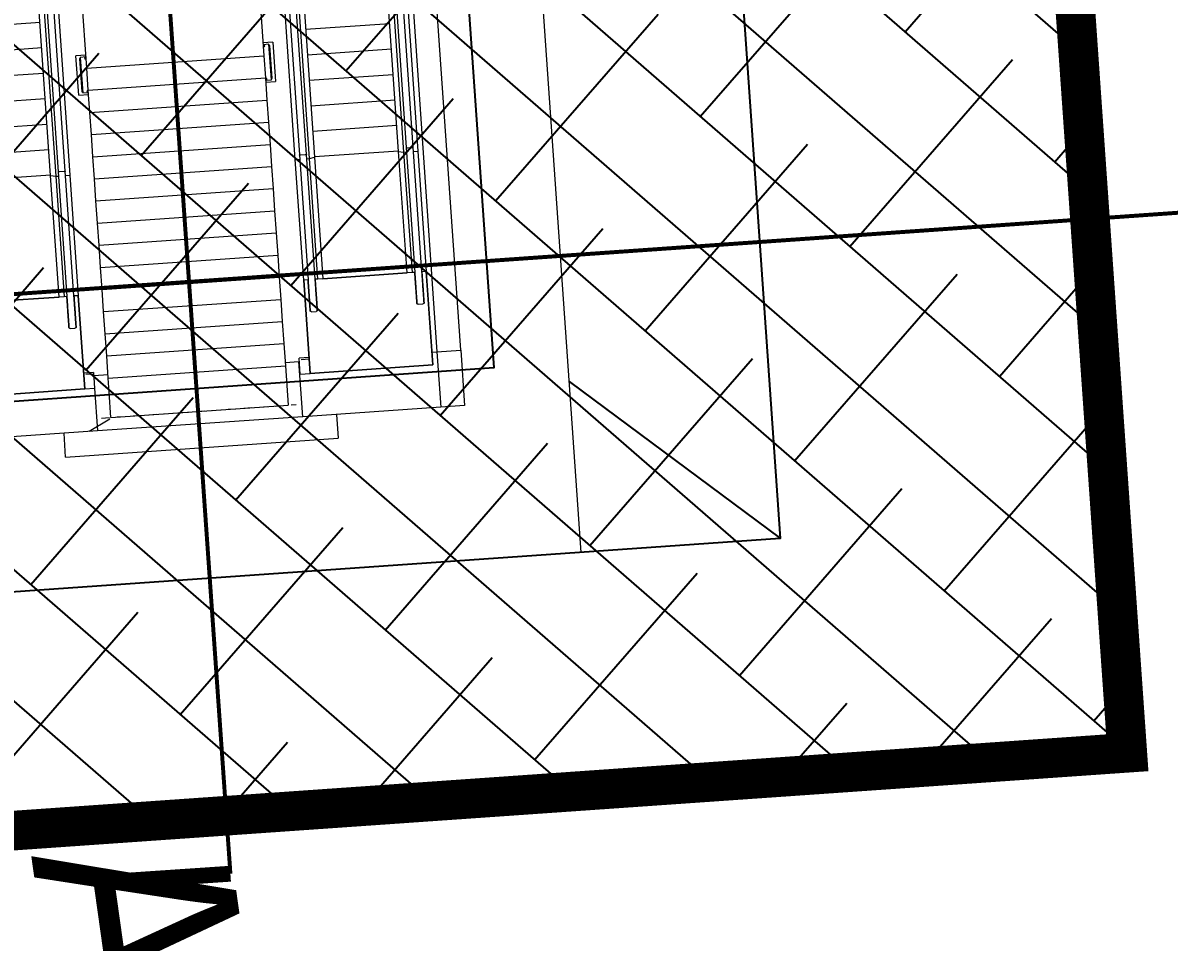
# Model space of a CAD drawing. Header units: millimetres. Extents: x 50357 to 985146, y 723188 to 1803594.
# Drawn here: x 832238.82 to 832253.28, y 818111.86 to 818123.46 of the extents above; entities that cross this region are included whole.
import ezdxf
from ezdxf.xclip import XClip

# ---------------------------------------------------------------- set-up
doc = ezdxf.new("R2010")
doc.units = ezdxf.units.MM
doc.header["$LTSCALE"] = 3
doc.header["$MEASUREMENT"] = 0
for name, pattern in [('AUR_Centre_Half', [11.25, 7.5, -1.25, 1.25, -1.25]), ('AUR_Hidden', [3.75, 2.5, -1.25]), ('DASHED', [19.05, 12.7, -6.35]), ('Grid Line', [22.225, 12.7, -3.175, 3.175, -3.175])]:
    doc.linetypes.add(name, pattern=pattern)
for name, color, linetype in [('-Section line', 7, 'Continuous'), ('00_Xref', 7, 'Continuous'), ('LWK-STEPS', 8, 'Continuous'), ('UAJ-00XREF', 7, 'Continuous')]:
    doc.layers.add(name, color=color, linetype=linetype)
doc.layers.add('A-DETL', color=7, linetype='Continuous', lineweight=9)
doc.layers.add('G-ANNO-TEXT', color=231, linetype='Continuous', lineweight=9)
for name, color, linetype, lineweight, true_color in [('A-GENM', 7, 'Continuous', 13, 0x6e6e6e), ('A-WALL', 7, 'Continuous', 13, 0x6e6e6e), ('S-BEAM', 7, 'Continuous', 13, 0x6e6e6e), ('S-FNDN', 7, 'Continuous', 13, 0x6e6e6e), ('S-STRS', 7, 'Continuous', 13, 0x6e6e6e)]:
    doc.layers.add(name, color=color, linetype=linetype, lineweight=lineweight, true_color=true_color)
doc.styles.add('Style-Arial', font='arial.ttf', dxfattribs={"width": 0.8, "height": 5})

# ---------------------------------------------------------------- blocks, each defined once
blk = doc.blocks.new('x-baseplan')
blk.add_lwpolyline([(834550.55, 818213.81), (834557.171, 818119.106), (834549.739, 818118.586), (834547.98, 818143.75), (834547.581, 818143.722), (834547.541, 818144.296), (834539.964, 818143.766), (834540.021, 818142.96), (834532.454, 818142.451), (834523.973, 818144.32), (834526.254, 818154.672), (834539.411, 818151.675), (834539.646, 818148.322), (834547.222, 818148.851), (834547.183, 818149.408), (834547.582, 818149.436), (834542.996, 818215.041), (834543.221, 818215.057), (834550.326, 818213.794), (834550.55, 818213.81)])
blk = doc.blocks.new('L-Equal Leg Angles - L200x200x20-2956271-STAIRCASE - GA PLAN')
at = {"layer": 'S-BEAM'}
for p, q in [((-775, 56.8), (-775, -143.2)), ((-775, 56.8), (-650, 56.8)), ((-650, -143.2), (-775, -143.2))]:
    blk.add_line(p, q, dxfattribs=at)
at = {"layer": 'S-BEAM', "linetype": 'AUR_Hidden', "lineweight": 9}
blk.add_line((-775, 36.8), (-650, 36.8), dxfattribs=at)
blk = doc.blocks.new('L-Equal Leg Angles - L200x200x20-V15-STAIRCASE - GA PLAN')
at = {"layer": 'S-BEAM'}
for p, q in [((650, 56.8), (775, 56.8)), ((775, -143.2), (775, 56.8)), ((775, -143.2), (650, -143.2))]:
    blk.add_line(p, q, dxfattribs=at)
at = {"layer": 'S-BEAM', "linetype": 'AUR_Hidden', "lineweight": 9}
blk.add_line((650, 36.8), (775, 36.8), dxfattribs=at)
blk = doc.blocks.new('MASS CONRETE - MASS CONRETE-3280017-STAIRCASE - GA PLAN')
at = {"layer": 'A-WALL'}
for p, q in [((-57412, 257), (-57412, -43)), ((-51447, 257), (-57412, 257)), ((-51178, -108), (-51447, 257)), ((-57412, -43), (-51599, -43)), ((-51599, -43), (-51551, -108)), ((-50412, -1658), (-50412, -1963)), ((-50137, -1963), (-50137, -1658)), ((-50412, -4203), (-50412, -4508)), ((-50137, -4508), (-50137, -4203)), ((-51551, -6058), (-51599, -6123)), ((-51447, -6423), (-51178, -6058)), ((-51599, -6123), (-57412, -6123)), ((-57412, -6123), (-57412, -6423)), ((-57412, -6423), (-51447, -6423))]:
    blk.add_line(p, q, dxfattribs=at)
blk = doc.blocks.new('DGSG')
at = {"layer": 'A-DETL', "color": 1, "linetype": 'AUR_Centre_Half'}
blk.add_line((59293, -1843), (59293, -4303), dxfattribs=at)
at = {"layer": 'A-GENM'}
for p, q in [((59674, -1658), (59674, -108)), ((59674, -108), (59674, -1658)), ((60854, -351), (60854, -1415)), ((60854, -1415), (60854, -351)), ((62394, -1415), (62394, -351)), ((62716, -1415), (62716, -351)), ((63038, -1415), (63038, -351)), ((63360, -1415), (63360, -351)), ((63682, -1415), (63682, -351)), ((64004, -1415), (64004, -351)), ((64327, -1415), (64327, -351)), ((60854, -1415), (62390, -1415)), ((60854, -1478), (60854, -1415)), ((62390, -1415), (62377, -1478)), ((62390, -1415), (70301, -1415)), ((60449, -1528), (60449, -1588)), ((60854, -1513), (60854, -1478)), ((62377, -1478), (60854, -1478)), ((62432, -1513), (60854, -1513)), ((62377, -1478), (62377, -1513)), ((70301, -1478), (62377, -1478)), ((62428, -1588), (62428, -1528)), ((70301, -1513), (62432, -1513)), ((60854, -1658), (59674, -1658)), ((59674, -1658), (60854, -1658)), ((60854, -1658), (60854, -1603)), ((60854, -1603), (62432, -1603)), ((62377, -1658), (60854, -1658)), ((62377, -1603), (62377, -1658)), ((70301, -1658), (62377, -1658)), ((62432, -1603), (70301, -1603)), ((59674, -6058), (59674, -4508)), ((59674, -4508), (60854, -4508)), ((60854, -4508), (59674, -4508)), ((59674, -4508), (59674, -6058)), ((60449, -4578), (60449, -4638)), ((60854, -4563), (60854, -4508)), ((60854, -4508), (62377, -4508)), ((62432, -4563), (60854, -4563)), ((62377, -4508), (70302, -4508)), ((62377, -4508), (62377, -4563)), ((62428, -4638), (62428, -4578)), ((70302, -4563), (62432, -4563)), ((60854, -4688), (60854, -4653)), ((60854, -4653), (62432, -4653)), ((60854, -4751), (60854, -4688)), ((60854, -4688), (62377, -4688)), ((60854, -4751), (60854, -5815)), ((62390, -4751), (60854, -4751)), ((60854, -5815), (60854, -4751)), ((62377, -4653), (62377, -4688)), ((62377, -4688), (70302, -4688)), ((62377, -4688), (62390, -4751)), ((70302, -4751), (62390, -4751)), ((62394, -5815), (62394, -4751)), ((62432, -4653), (70302, -4653)), ((62716, -5815), (62716, -4751)), ((63038, -5815), (63038, -4751)), ((63360, -5815), (63360, -4751)), ((63682, -5815), (63682, -4751)), ((64004, -5815), (64004, -4751)), ((60854, -5878), (60854, -5815)), ((60854, -5815), (62390, -5815)), ((60854, -5913), (60854, -5878)), ((62377, -5878), (60854, -5878)), ((62432, -5913), (60854, -5913)), ((62390, -5815), (62377, -5878)), ((62377, -5878), (62377, -5913)), ((70303, -5878), (62377, -5878)), ((62390, -5815), (70303, -5815)), ((70303, -5913), (62432, -5913)), ((60854, -6058), (59674, -6058)), ((59674, -6058), (60854, -6058)), ((60449, -5928), (60449, -5988)), ((60854, -6058), (60854, -6003)), ((60854, -6003), (62432, -6003)), ((62377, -6058), (60854, -6058)), ((62377, -6003), (62377, -6058)), ((70303, -6058), (62377, -6058)), ((62428, -5928), (62428, -5988)), ((62432, -6003), (70303, -6003))]:
    blk.add_line(p, q, dxfattribs=at)
at = {"layer": 'A-GENM', "flags": 128}
for points in [[(60449, -1528), (60449, -1528), (60449, -1527), (60449, -1527), (60449, -1526), (60449, -1525), (60449, -1525), (60449, -1524), (60449, -1524), (60449, -1523), (60450, -1523), (60450, -1522), (60450, -1521), (60450, -1521), (60451, -1520), (60451, -1520), (60451, -1519), (60452, -1519), (60452, -1518), (60453, -1518), (60453, -1518), (60453, -1517), (60454, -1517), (60454, -1516), (60455, -1516), (60455, -1516), (60456, -1515), (60456, -1515), (60457, -1515), (60458, -1515), (60458, -1514), (60459, -1514), (60459, -1514), (60460, -1514), (60460, -1514), (60461, -1514), (60462, -1514), (60462, -1513), (60463, -1513), (60463, -1513), (60464, -1513)], [(60464, -1603), (60463, -1603), (60462, -1603), (60462, -1603), (60461, -1603), (60461, -1603), (60460, -1603), (60459, -1603), (60459, -1603), (60458, -1602), (60458, -1602), (60457, -1602), (60457, -1602), (60456, -1601), (60456, -1601), (60455, -1601), (60455, -1600), (60454, -1600), (60454, -1600), (60453, -1599), (60453, -1599), (60452, -1598), (60452, -1598), (60452, -1597), (60451, -1597), (60451, -1596), (60451, -1596), (60450, -1595), (60450, -1595), (60450, -1594), (60450, -1594), (60449, -1593), (60449, -1593), (60449, -1592), (60449, -1592), (60449, -1591), (60449, -1590), (60449, -1590), (60449, -1589), (60449, -1589), (60449, -1588)], [(60854, -1513), (60838, -1513), (60822, -1513), (60807, -1513), (60791, -1513), (60776, -1513), (60761, -1513), (60746, -1513), (60731, -1513), (60716, -1513), (60702, -1513), (60687, -1513), (60673, -1513), (60660, -1513), (60646, -1513), (60633, -1513), (60621, -1513), (60608, -1513), (60596, -1513), (60585, -1513), (60574, -1513), (60563, -1513), (60553, -1513), (60543, -1513), (60534, -1513), (60525, -1513), (60517, -1513), (60510, -1513), (60502, -1513), (60496, -1513), (60490, -1513), (60485, -1513), (60480, -1513), (60476, -1513), (60472, -1513), (60469, -1513), (60467, -1513), (60465, -1513), (60464, -1513), (60464, -1513), (60464, -1513)], [(60464, -1513), (60464, -1513), (60465, -1513), (60466, -1513), (60468, -1513), (60471, -1513), (60475, -1513), (60479, -1513), (60483, -1513), (60489, -1513), (60494, -1513), (60501, -1513), (60508, -1513), (60515, -1513), (60523, -1513), (60532, -1513), (60541, -1513), (60550, -1513), (60560, -1513), (60571, -1513), (60582, -1513), (60593, -1513), (60605, -1513), (60617, -1513), (60630, -1513), (60643, -1513), (60656, -1513), (60670, -1513), (60684, -1513), (60698, -1513), (60712, -1513), (60727, -1513), (60742, -1513), (60757, -1513), (60772, -1513), (60787, -1513), (60803, -1513), (60818, -1513), (60834, -1513), (60849, -1513), (60854, -1513)], [(60854, -1603), (60838, -1603), (60822, -1603), (60807, -1603), (60791, -1603), (60776, -1603), (60761, -1603), (60746, -1603), (60731, -1603), (60716, -1603), (60702, -1603), (60687, -1603), (60673, -1603), (60660, -1603), (60646, -1603), (60633, -1603), (60621, -1603), (60608, -1603), (60596, -1603), (60585, -1603), (60574, -1603), (60563, -1603), (60553, -1603), (60543, -1603), (60534, -1603), (60525, -1603), (60517, -1603), (60510, -1603), (60502, -1603), (60496, -1603), (60490, -1603), (60485, -1603), (60480, -1603), (60476, -1603), (60472, -1603), (60469, -1603), (60467, -1603), (60465, -1603), (60464, -1603), (60464, -1603), (60464, -1603)], [(60464, -1603), (60464, -1603), (60465, -1603), (60466, -1603), (60468, -1603), (60471, -1603), (60475, -1603), (60479, -1603), (60483, -1603), (60489, -1603), (60494, -1603), (60501, -1603), (60508, -1603), (60515, -1603), (60523, -1603), (60532, -1603), (60541, -1603), (60550, -1603), (60560, -1603), (60571, -1603), (60582, -1603), (60593, -1603), (60605, -1603), (60617, -1603), (60630, -1603), (60643, -1603), (60656, -1603), (60670, -1603), (60684, -1603), (60698, -1603), (60712, -1603), (60727, -1603), (60742, -1603), (60757, -1603), (60772, -1603), (60787, -1603), (60803, -1603), (60818, -1603), (60834, -1603), (60849, -1603), (60854, -1603)], [(60449, -4578), (60449, -4578), (60449, -4577), (60449, -4577), (60449, -4576), (60449, -4575), (60449, -4575), (60449, -4574), (60449, -4574), (60449, -4573), (60450, -4573), (60450, -4572), (60450, -4571), (60450, -4571), (60451, -4570), (60451, -4570), (60451, -4569), (60452, -4569), (60452, -4568), (60453, -4568), (60453, -4568), (60453, -4567), (60454, -4567), (60454, -4566), (60455, -4566), (60455, -4566), (60456, -4565), (60456, -4565), (60457, -4565), (60458, -4565), (60458, -4564), (60459, -4564), (60459, -4564), (60460, -4564), (60460, -4564), (60461, -4564), (60462, -4564), (60462, -4563), (60463, -4563), (60463, -4563), (60464, -4563)], [(60854, -4563), (60838, -4563), (60822, -4563), (60807, -4563), (60791, -4563), (60776, -4563), (60761, -4563), (60746, -4563), (60731, -4563), (60716, -4563), (60702, -4563), (60687, -4563), (60673, -4563), (60660, -4563), (60646, -4563), (60633, -4563), (60621, -4563), (60608, -4563), (60596, -4563), (60585, -4563), (60574, -4563), (60563, -4563), (60553, -4563), (60543, -4563), (60534, -4563), (60525, -4563), (60517, -4563), (60510, -4563), (60502, -4563), (60496, -4563), (60490, -4563), (60485, -4563), (60480, -4563), (60476, -4563), (60472, -4563), (60469, -4563), (60467, -4563), (60465, -4563), (60464, -4563), (60464, -4563), (60464, -4563)], [(60464, -4563), (60464, -4563), (60465, -4563), (60466, -4563), (60468, -4563), (60471, -4563), (60475, -4563), (60479, -4563), (60483, -4563), (60489, -4563), (60494, -4563), (60501, -4563), (60508, -4563), (60515, -4563), (60523, -4563), (60532, -4563), (60541, -4563), (60550, -4563), (60560, -4563), (60571, -4563), (60582, -4563), (60593, -4563), (60605, -4563), (60617, -4563), (60630, -4563), (60643, -4563), (60656, -4563), (60670, -4563), (60684, -4563), (60698, -4563), (60712, -4563), (60727, -4563), (60742, -4563), (60757, -4563), (60772, -4563), (60787, -4563), (60803, -4563), (60818, -4563), (60834, -4563), (60849, -4563), (60854, -4563)], [(60464, -4653), (60463, -4653), (60462, -4653), (60462, -4653), (60461, -4653), (60461, -4653), (60460, -4653), (60459, -4653), (60459, -4653), (60458, -4652), (60458, -4652), (60457, -4652), (60457, -4652), (60456, -4651), (60456, -4651), (60455, -4651), (60455, -4650), (60454, -4650), (60454, -4650), (60453, -4649), (60453, -4649), (60452, -4648), (60452, -4648), (60452, -4647), (60451, -4647), (60451, -4646), (60451, -4646), (60450, -4645), (60450, -4645), (60450, -4644), (60450, -4644), (60449, -4643), (60449, -4643), (60449, -4642), (60449, -4642), (60449, -4641), (60449, -4640), (60449, -4640), (60449, -4639), (60449, -4639), (60449, -4638)], [(60854, -4653), (60838, -4653), (60822, -4653), (60807, -4653), (60791, -4653), (60776, -4653), (60761, -4653), (60746, -4653), (60731, -4653), (60716, -4653), (60702, -4653), (60687, -4653), (60673, -4653), (60660, -4653), (60646, -4653), (60633, -4653), (60621, -4653), (60608, -4653), (60596, -4653), (60585, -4653), (60574, -4653), (60563, -4653), (60553, -4653), (60543, -4653), (60534, -4653), (60525, -4653), (60517, -4653), (60510, -4653), (60502, -4653), (60496, -4653), (60490, -4653), (60485, -4653), (60480, -4653), (60476, -4653), (60472, -4653), (60469, -4653), (60467, -4653), (60465, -4653), (60464, -4653), (60464, -4653), (60464, -4653)], [(60464, -4653), (60464, -4653), (60465, -4653), (60466, -4653), (60468, -4653), (60471, -4653), (60475, -4653), (60479, -4653), (60483, -4653), (60489, -4653), (60494, -4653), (60501, -4653), (60508, -4653), (60515, -4653), (60523, -4653), (60532, -4653), (60541, -4653), (60550, -4653), (60560, -4653), (60571, -4653), (60582, -4653), (60593, -4653), (60605, -4653), (60617, -4653), (60630, -4653), (60643, -4653), (60656, -4653), (60670, -4653), (60684, -4653), (60698, -4653), (60712, -4653), (60727, -4653), (60742, -4653), (60757, -4653), (60772, -4653), (60787, -4653), (60803, -4653), (60818, -4653), (60834, -4653), (60849, -4653), (60854, -4653)], [(60449, -5928), (60449, -5928), (60449, -5927), (60449, -5927), (60449, -5926), (60449, -5925), (60449, -5925), (60449, -5924), (60449, -5924), (60449, -5923), (60450, -5923), (60450, -5922), (60450, -5921), (60450, -5921), (60451, -5920), (60451, -5920), (60451, -5919), (60452, -5919), (60452, -5918), (60453, -5918), (60453, -5918), (60453, -5917), (60454, -5917), (60454, -5916), (60455, -5916), (60455, -5916), (60456, -5915), (60456, -5915), (60457, -5915), (60458, -5915), (60458, -5914), (60459, -5914), (60459, -5914), (60460, -5914), (60460, -5914), (60461, -5914), (60462, -5914), (60462, -5913), (60463, -5913), (60463, -5913), (60464, -5913)], [(60854, -5913), (60838, -5913), (60822, -5913), (60807, -5913), (60791, -5913), (60776, -5913), (60761, -5913), (60746, -5913), (60731, -5913), (60716, -5913), (60702, -5913), (60687, -5913), (60673, -5913), (60660, -5913), (60646, -5913), (60633, -5913), (60621, -5913), (60608, -5913), (60596, -5913), (60585, -5913), (60574, -5913), (60563, -5913), (60553, -5913), (60543, -5913), (60534, -5913), (60525, -5913), (60517, -5913), (60510, -5913), (60502, -5913), (60496, -5913), (60490, -5913), (60485, -5913), (60480, -5913), (60476, -5913), (60472, -5913), (60469, -5913), (60467, -5913), (60465, -5913), (60464, -5913), (60464, -5913), (60464, -5913)], [(60464, -5913), (60464, -5913), (60465, -5913), (60466, -5913), (60468, -5913), (60471, -5913), (60475, -5913), (60479, -5913), (60483, -5913), (60489, -5913), (60494, -5913), (60501, -5913), (60508, -5913), (60515, -5913), (60523, -5913), (60532, -5913), (60541, -5913), (60550, -5913), (60560, -5913), (60571, -5913), (60582, -5913), (60593, -5913), (60605, -5913), (60617, -5913), (60630, -5913), (60643, -5913), (60656, -5913), (60670, -5913), (60684, -5913), (60698, -5913), (60712, -5913), (60727, -5913), (60742, -5913), (60757, -5913), (60772, -5913), (60787, -5913), (60803, -5913), (60818, -5913), (60834, -5913), (60849, -5913), (60854, -5913)], [(60464, -6003), (60463, -6003), (60462, -6003), (60462, -6003), (60461, -6003), (60461, -6003), (60460, -6003), (60459, -6003), (60459, -6003), (60458, -6002), (60458, -6002), (60457, -6002), (60457, -6002), (60456, -6001), (60456, -6001), (60455, -6001), (60455, -6000), (60454, -6000), (60454, -6000), (60453, -5999), (60453, -5999), (60452, -5998), (60452, -5998), (60452, -5997), (60451, -5997), (60451, -5996), (60451, -5996), (60450, -5995), (60450, -5995), (60450, -5994), (60450, -5994), (60449, -5993), (60449, -5993), (60449, -5992), (60449, -5992), (60449, -5991), (60449, -5990), (60449, -5990), (60449, -5989), (60449, -5989), (60449, -5988)], [(60854, -6003), (60838, -6003), (60822, -6003), (60807, -6003), (60791, -6003), (60776, -6003), (60761, -6003), (60746, -6003), (60731, -6003), (60716, -6003), (60702, -6003), (60687, -6003), (60673, -6003), (60660, -6003), (60646, -6003), (60633, -6003), (60621, -6003), (60608, -6003), (60596, -6003), (60585, -6003), (60574, -6003), (60563, -6003), (60553, -6003), (60543, -6003), (60534, -6003), (60525, -6003), (60517, -6003), (60510, -6003), (60502, -6003), (60496, -6003), (60490, -6003), (60485, -6003), (60480, -6003), (60476, -6003), (60472, -6003), (60469, -6003), (60467, -6003), (60465, -6003), (60464, -6003), (60464, -6003), (60464, -6003)], [(60464, -6003), (60464, -6003), (60465, -6003), (60466, -6003), (60468, -6003), (60471, -6003), (60475, -6003), (60479, -6003), (60483, -6003), (60489, -6003), (60494, -6003), (60501, -6003), (60508, -6003), (60515, -6003), (60523, -6003), (60532, -6003), (60541, -6003), (60550, -6003), (60560, -6003), (60571, -6003), (60582, -6003), (60593, -6003), (60605, -6003), (60617, -6003), (60630, -6003), (60643, -6003), (60656, -6003), (60670, -6003), (60684, -6003), (60698, -6003), (60712, -6003), (60727, -6003), (60742, -6003), (60757, -6003), (60772, -6003), (60787, -6003), (60803, -6003), (60818, -6003), (60834, -6003), (60849, -6003), (60854, -6003)]]:
    blk.add_lwpolyline(points, dxfattribs=at)
at = {"layer": 'A-GENM'}
for points in [[(62428, -1528), (62428, -1526), (62428, -1522), (62429, -1518), (62430, -1515), (62430, -1514), (62431, -1513), (62432, -1513)], [(62428, -4578), (62428, -4576), (62428, -4572), (62429, -4568), (62430, -4565), (62430, -4564), (62431, -4563), (62432, -4563)], [(62428, -5988), (62428, -5991), (62428, -5995), (62429, -5999), (62430, -6002), (62430, -6003), (62431, -6003), (62432, -6003)]]:
    blk.add_open_spline(points, degree=3, knots=[0, 0, 0, 0, 0.1666667, 0.25, 0.3333333, 0.4166667, 0.5, 0.5, 0.5, 0.5], dxfattribs=at)
for points in [[(62432, -1603), (62431, -1603), (62430, -1603), (62430, -1602), (62429, -1599), (62428, -1596), (62428, -1592), (62428, -1590), (62428, -1588)], [(62432, -4653), (62431, -4653), (62430, -4653), (62430, -4652), (62429, -4649), (62428, -4646), (62428, -4642), (62428, -4640), (62428, -4638)], [(62432, -5913), (62431, -5913), (62430, -5914), (62430, -5915), (62429, -5918), (62428, -5921), (62428, -5924), (62428, -5927), (62428, -5928)]]:
    blk.add_open_spline(points, degree=3, dxfattribs=at)
at = {"layer": 'G-ANNO-TEXT', "color": 250, "lineweight": 18}
blk.add_line((59139, -1677), (59276, -1949), dxfattribs=at)
at = {"layer": 'S-BEAM'}
for p, q in [((59134, -1783), (59134, -43)), ((58834, -1358), (59134, -1358)), ((58834, -1358), (58834, -4803)), ((59674, -1783), (59134, -1783)), ((59134, -4378), (59134, -1783)), ((59834, -1783), (59834, -1963)), ((63377, -1838), (63877, -1838)), ((63377, -1838), (63377, -1963)), ((63877, -1963), (63877, -1838)), ((59834, -4203), (59834, -4378)), ((63377, -4203), (63377, -4328)), ((63877, -4328), (63377, -4328)), ((63877, -4328), (63877, -4203)), ((59134, -6123), (59134, -4378)), ((59134, -4378), (59834, -4378)), ((59834, -4378), (59834, -4383)), ((59134, -4803), (58834, -4803)), ((59834, -6058), (59834, -6123)), ((59134, -6423), (59134, -6123)), ((59834, -6123), (59134, -6123)), ((59834, -6123), (59834, -6423)), ((59834, -6423), (59134, -6423)), ((57184, -7761), (70304, -7761))]:
    blk.add_line(p, q, dxfattribs=at)
at = {"layer": 'S-FNDN'}
for p, q in [((63852, -1891), (63402, -1891)), ((63402, -1891), (63402, -1963)), ((63837, -1881), (63417, -1881)), ((63417, -1881), (63417, -1891)), ((63837, -1891), (63837, -1881)), ((63852, -1963), (63852, -1891)), ((63417, -4276), (63417, -4286)), ((63417, -4286), (63837, -4286)), ((63837, -4286), (63837, -4276))]:
    blk.add_line(p, q, dxfattribs=at)
at = {"layer": 'S-FNDN', "color": 1}
for p, q in [((63417, -1945), (63417, -1963)), ((63427, -1952), (63427, -1960)), ((63827, -1960), (63827, -1952)), ((63837, -1963), (63837, -1945)), ((63402, -4203), (63402, -4276)), ((63402, -4276), (63852, -4276)), ((63417, -4203), (63417, -4222)), ((63427, -4207), (63427, -4215)), ((63827, -4215), (63827, -4207)), ((63837, -4222), (63837, -4203)), ((63852, -4276), (63852, -4203))]:
    blk.add_line(p, q, dxfattribs=at)
for centre, start, end in [((63417, -1956), 0, 180), ((63417, -1956), 180, 223.1684), ((63417, -1956), 316.8316, 0), ((63837, -1956), 0, 180), ((63837, -1956), 180, 223.1684), ((63837, -1956), 316.8316, 0), ((63417, -4211), 136.8316, 180), ((63417, -4211), 180, 0), ((63417, -4211), 0, 43.1684), ((63837, -4211), 136.8316, 180), ((63837, -4211), 180, 0), ((63837, -4211), 0, 43.1684)]:
    blk.add_arc(centre, 11, start, end, dxfattribs=at)
at = {"layer": 'S-STRS', "color": 1}
for p, q in [((59291, -1963), (59614, -1963)), ((59291, -1963), (59291, -4203)), ((59614, -1963), (59791, -1963)), ((59791, -1963), (60071, -1963)), ((59791, -1963), (59791, -4203)), ((60071, -1963), (60351, -1963)), ((60071, -1963), (60071, -4203)), ((60351, -1963), (60631, -1963)), ((60351, -1963), (60351, -4203)), ((60631, -1963), (60911, -1963)), ((60631, -1963), (60631, -4203)), ((60911, -1963), (61191, -1963)), ((60911, -1963), (60911, -4203)), ((61191, -1963), (61471, -1963)), ((61191, -1963), (61191, -4203)), ((61471, -1963), (61751, -1963)), ((61471, -1963), (61471, -4203)), ((61751, -1963), (62031, -1963)), ((61751, -1963), (61751, -4203)), ((62031, -1963), (62311, -1963)), ((62031, -1963), (62031, -4203)), ((62311, -1963), (62591, -1963)), ((62311, -1963), (62311, -4203)), ((62591, -1963), (62871, -1963)), ((62591, -1963), (62591, -4203)), ((62871, -1963), (63151, -1963)), ((62871, -1963), (62871, -4203)), ((63151, -1963), (63431, -1963)), ((63151, -1963), (63151, -4203)), ((63431, -1963), (63711, -1963)), ((63431, -1963), (63431, -4203)), ((63711, -1963), (65211, -1963)), ((63711, -1963), (63711, -4203)), ((59791, -4203), (59291, -4203)), ((60071, -4203), (59791, -4203)), ((60351, -4203), (60071, -4203)), ((60631, -4203), (60351, -4203)), ((60911, -4203), (60631, -4203)), ((61191, -4203), (60911, -4203)), ((61471, -4203), (61191, -4203)), ((61751, -4203), (61471, -4203)), ((62031, -4203), (61751, -4203)), ((62311, -4203), (62031, -4203)), ((62591, -4203), (62311, -4203)), ((62871, -4203), (62591, -4203)), ((63151, -4203), (62871, -4203)), ((63431, -4203), (63151, -4203)), ((63711, -4203), (63431, -4203)), ((65211, -4203), (63711, -4203))]:
    blk.add_line(p, q, dxfattribs=at)
at = {"layer": 'A-WALL'}
blk.add_blockref('MASS CONRETE - MASS CONRETE-3280017-STAIRCASE - GA PLAN', (117246, 0), dxfattribs=at)
at = {"layer": 'S-BEAM', "extrusion": (1.57772e-30, 1.97215e-31, -1), "rotation": 90}
for name, p in [('L-Equal Leg Angles - L200x200x20-2956271-STAIRCASE - GA PLAN', (-59817, -1008)), ('L-Equal Leg Angles - L200x200x20-V15-STAIRCASE - GA PLAN', (-59817, -5158))]:
    blk.add_blockref(name, p, dxfattribs=at)
blk = doc.blocks.new('3A35X-MAGP-P-LD-00-0')
at = {"layer": 'LWK-STEPS', "ltscale": 0.5}
blk.add_lwpolyline([(834545522, 818129042), (834559882, 818130051), (834560797, 818116963), (834546444, 818115955), (834545522, 818129042)], dxfattribs=at)
at = {"layer": 'LWK-STEPS', "ltscale": 0.5, "elevation": 0}
blk.add_lwpolyline([(834558135, 818118941), (834560800, 818116963)], dxfattribs=at)
at = {"rotation": 93.99390107362781}
blk.add_blockref('DGSG', (834554526, 818059201, 0), dxfattribs=at)

msp = doc.modelspace()

# ---------------------------------------------------------------- hatches: boundary and pattern name
h = msp.add_hatch()
h.set_pattern_fill('ANSI38', color=256, scale=10)
h.set_pattern_definition([(318.99891, (834525.5252, 818208.8837), (0.82009176, 0.94337135), []), (48.99891, (834525.5252, 818208.8837), (0.69681216, 2.70683446), [3.125, -1.875])])
h.paths.add_polyline_path([(832235.3209, 818137.2338), (832228.4099, 818136.7506), (832230.0936, 818112.666), (832252.7544, 818114.2501), (832251.0707, 818138.3348), (832246.9592, 818138.0474), (832246.9531, 818137.9923), (832241.3355, 818137.52), (832241.4762, 818136.5794), (832238.1775, 818136.4553), (832238.0107, 818137.3359)])

# ---------------------------------------------------------------- linework, layer by layer
at = {"linetype": 'DASHED', "ltscale": 3, "const_width": 0.5}
msp.add_lwpolyline([(832228.0365, 818142.0922), (832230.0936, 818112.666), (832252.7544, 818114.2501), (832249.608, 818159.2601), (832248.1055, 818159.6818, -0.0029505), (832236.5234, 818161.4774), (832226.5394, 818163.4835)], format="xyb", dxfattribs=at)

# ---------------------------------------------------------------- block references
at = {"layer": '00_Xref'}
ref = msp.add_blockref('x-baseplan', (-2312.4073, 0), dxfattribs=at)
XClip(ref).set_block_clipping_path([(834202.4041511728, 818417.7787976695), (834906.6320897909, 818467.0097314055), (834956.0121295976, 817760.6488927432), (834251.7841909796, 817711.4179590071)])

# ---------------------------------------------------------------- next in the draw order: block references
at = {"layer": 'UAJ-00XREF', "ltscale": 0.5, "xscale": 0.0009999999999999998, "yscale": 0.0009999999999999998, "zscale": 0.0009999999999999998, "rotation": 359.9752874263863}
msp.add_blockref('3A35X-MAGP-P-LD-00-0', (-2665.2105, 360.0263, -0.0001), dxfattribs=at)

# ---------------------------------------------------------------- next in the draw order: linework, layer by layer
at = {"layer": '-Section line', "linetype": 'Grid Line', "ltscale": 2, "const_width": 0.05}
msp.add_lwpolyline([(832237.8482, 818164.1081), (832241.4402, 818112.724)], dxfattribs=at)
at = {"layer": '-Section line', "linetype": 'Grid Line', "ltscale": 2, "const_width": 0.05, "flags": 128}
msp.add_lwpolyline([(832228.4691, 818119.3215), (832254.3597, 818121.1313)], dxfattribs=at)
at = {"layer": '-Section line', "ltscale": 2, "const_width": 0.2, "flags": 128}
msp.add_lwpolyline([(832239.9765, 818112.6254), (832241.4402, 818112.724)], dxfattribs=at)

# ---------------------------------------------------------------- next in the draw order: texts
at = {"layer": '-Section line', "linetype": 'Continuous', "lineweight": 13, "insert": (832241.6625, 818111.4533), "char_height": 2.5, "width": 2.34967, "attachment_point": 3, "rotation": 277.99782, "style": 'Style-Arial'}
msp.add_mtext('A', dxfattribs=at)

doc.saveas('drawing.dxf')
